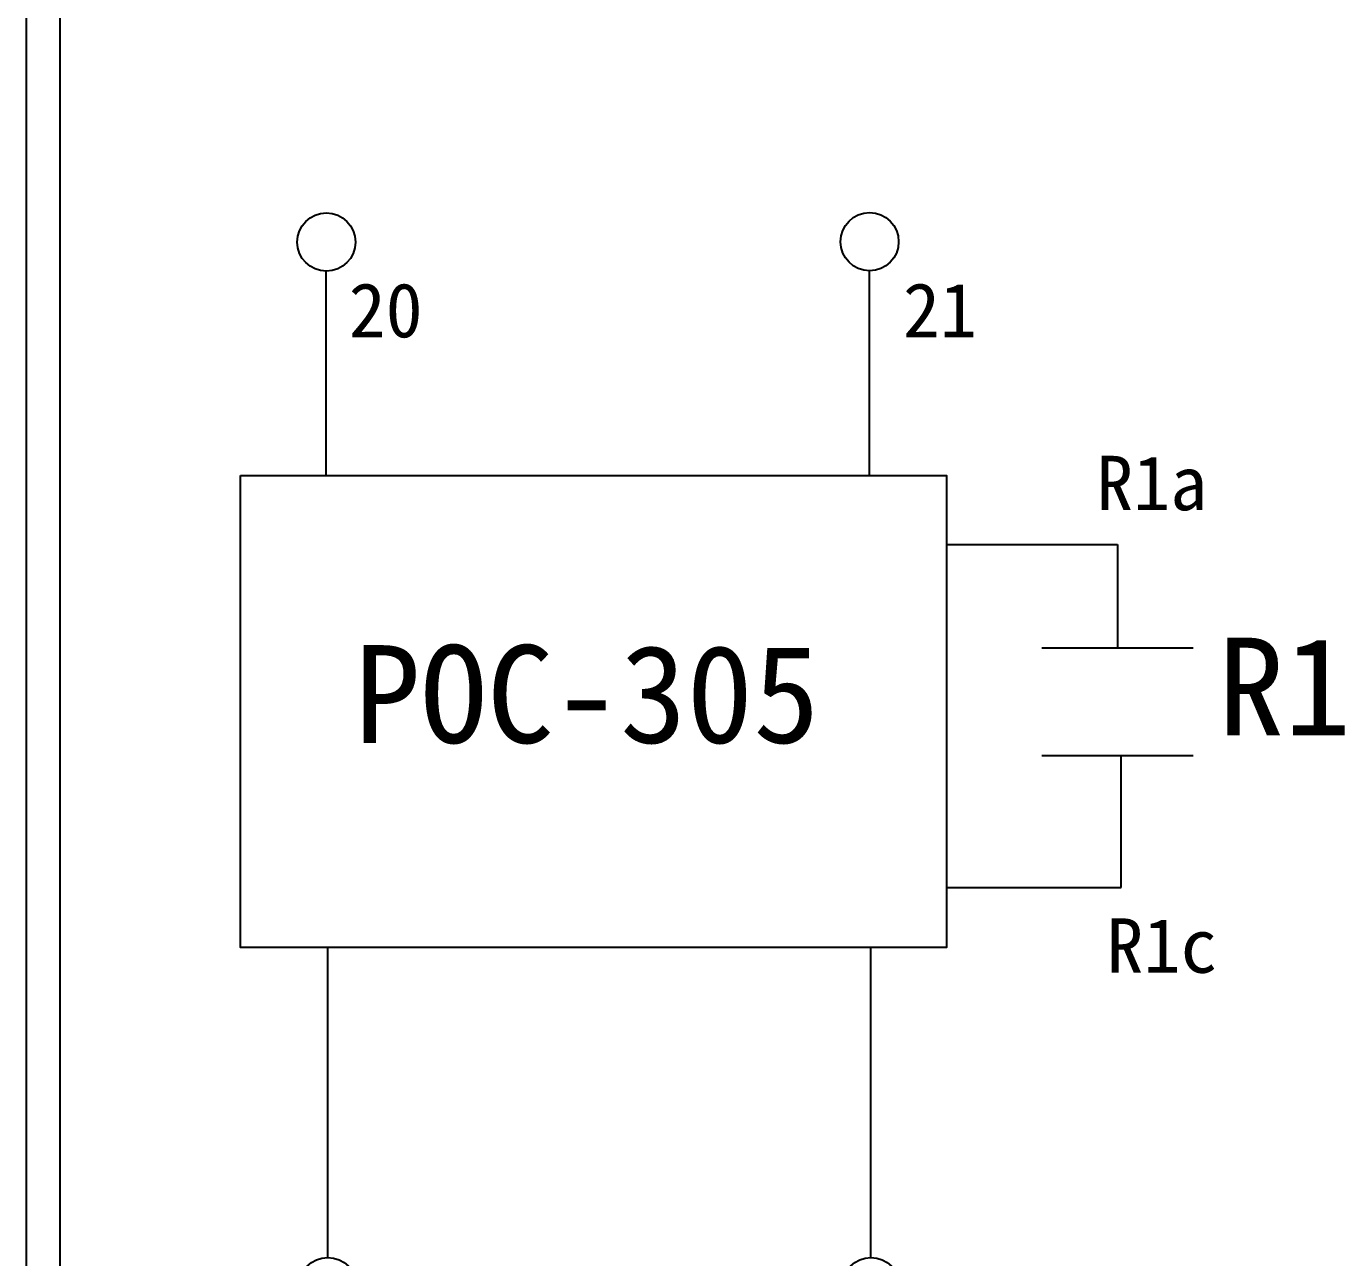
# Model space of a CAD drawing. Extents: x 10 to 297, y 3 to 207.
# Drawn here: x 10 to 58.54, y 57.36 to 102.68 of the extents above; entities that cross this region are included whole.
import ezdxf

# ---------------------------------------------------------------- set-up
doc = ezdxf.new("R2010")
doc.units = 0
doc.layers.get('0').update_dxf_attribs({"linetype": 'CONTINUOUS'})
doc.layers.add('圖框層', color=7, linetype='CONTINUOUS')
doc.layers.add('標尺寸層', color=3, linetype='CONTINUOUS')
doc.styles.add('STSL', font='kaiu.ttf')

msp = doc.modelspace()

# ---------------------------------------------------------------- linework, layer by layer
for p, q in [((21.025, 93.685), (21.028, 86.152)), ((41.025, 93.685), (41.028, 86.152)), ((41.025, 93.679), (41.028, 86.145)), ((21.025, 93.671), (21.028, 86.138))]:
    msp.add_line(p, q)
for centre in [(21.046, 94.742), (41.046, 94.756), (21.098, 56.29), (41.098, 56.29)]:
    msp.add_circle(centre, 1.071)
at = {"layer": '圖框層', "color": 7}
for p, q in [((10, 3), (10, 206.969)), ((11.25, 4.25), (11.25, 205.719))]:
    msp.add_line(p, q, dxfattribs=at)
at = {"layer": '標尺寸層', "color": 7}
for p, q in [((43.875, 83.616), (50.175, 83.616)), ((50.175, 83.616), (50.175, 79.811)), ((47.394, 79.811), (52.962, 79.811)), ((47.394, 75.838), (52.962, 75.838)), ((50.311, 70.979), (50.311, 75.838)), ((43.875, 70.979), (50.311, 70.979)), ((21.098, 57.361), (21.098, 68.775)), ((41.098, 57.361), (41.098, 68.775))]:
    msp.add_line(p, q, dxfattribs=at)
msp.add_lwpolyline([(17.882, 86.152), (43.875, 86.152), (43.875, 68.775), (17.882, 68.775)], close=True, dxfattribs=at)

# ---------------------------------------------------------------- texts
at = {"layer": '圖框層', "color": 4, "style": 'STSL'}
for s, height, p in [('20', 2, (21.869, 91.236)), ('21', 2, (42.277, 91.236)), ('R1a', 2, (49.395, 84.875)), ('R1', 3.6, (53.874, 76.582)), ('POC-305', 3.6, (22.063, 76.306)), ('R1c', 2, (49.77, 67.848))]:
    msp.add_text(s, height=height, dxfattribs=at).set_placement(p)

doc.saveas('drawing.dxf')
